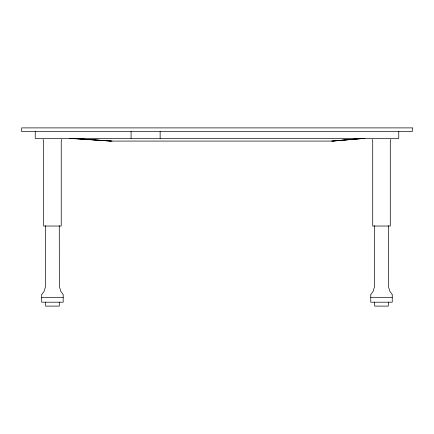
<?xml version="1.0" encoding="UTF-8"?>
<svg xmlns="http://www.w3.org/2000/svg" width="434" height="434" viewBox="0 0 434 434"><rect width="100%" height="100%" fill="white"/><g stroke="black" fill="none" stroke-linecap="round" stroke-linejoin="round"><path stroke-width="0.65" d="M61.753 139.433L61.227 141.321L61.227 226.033L43.66 226.033L43.66 141.321L43.14 139.433M390.812 139.433L390.291 141.321L390.291 226.033L372.719 226.033L372.719 141.321L372.198 139.433M41.919 294.361L44.122 291.252L45.548 286.386L45.608 225.664M370.978 294.361L373.186 291.252L374.607 286.386L374.667 225.664M69.657 138.392L111.044 141.077L332.601 141.077L359.222 138.636M360.551 138.511L361.885 138.392M331.657 141.077L364.24 138.392L332.601 141.077M41.702 297.317L63.185 297.317M370.761 297.317L392.244 297.317M112.015 141.077L72.614 138.392L111.023 141.077M392.032 294.361L389.824 291.252L388.403 286.386L388.338 225.664M62.968 294.361L60.765 291.252L59.339 286.386L59.279 225.664M398.765 131.556L398.765 138.392L35.235 138.392L35.235 131.556M392.244 294.567L392.244 302.2L370.761 302.2L370.761 294.567M388.338 302.2L388.338 306.106L374.667 306.106L374.667 302.2M160.135 131.556L160.135 138.392M131.079 131.556L131.079 138.392M63.185 294.567L63.185 302.2L41.702 302.2L41.702 294.567M59.279 302.2L59.279 306.106L45.608 306.106L45.608 302.2M412.3 127.894L21.7 127.894L21.7 131.556L412.3 131.556L412.3 127.894"/></g></svg>
